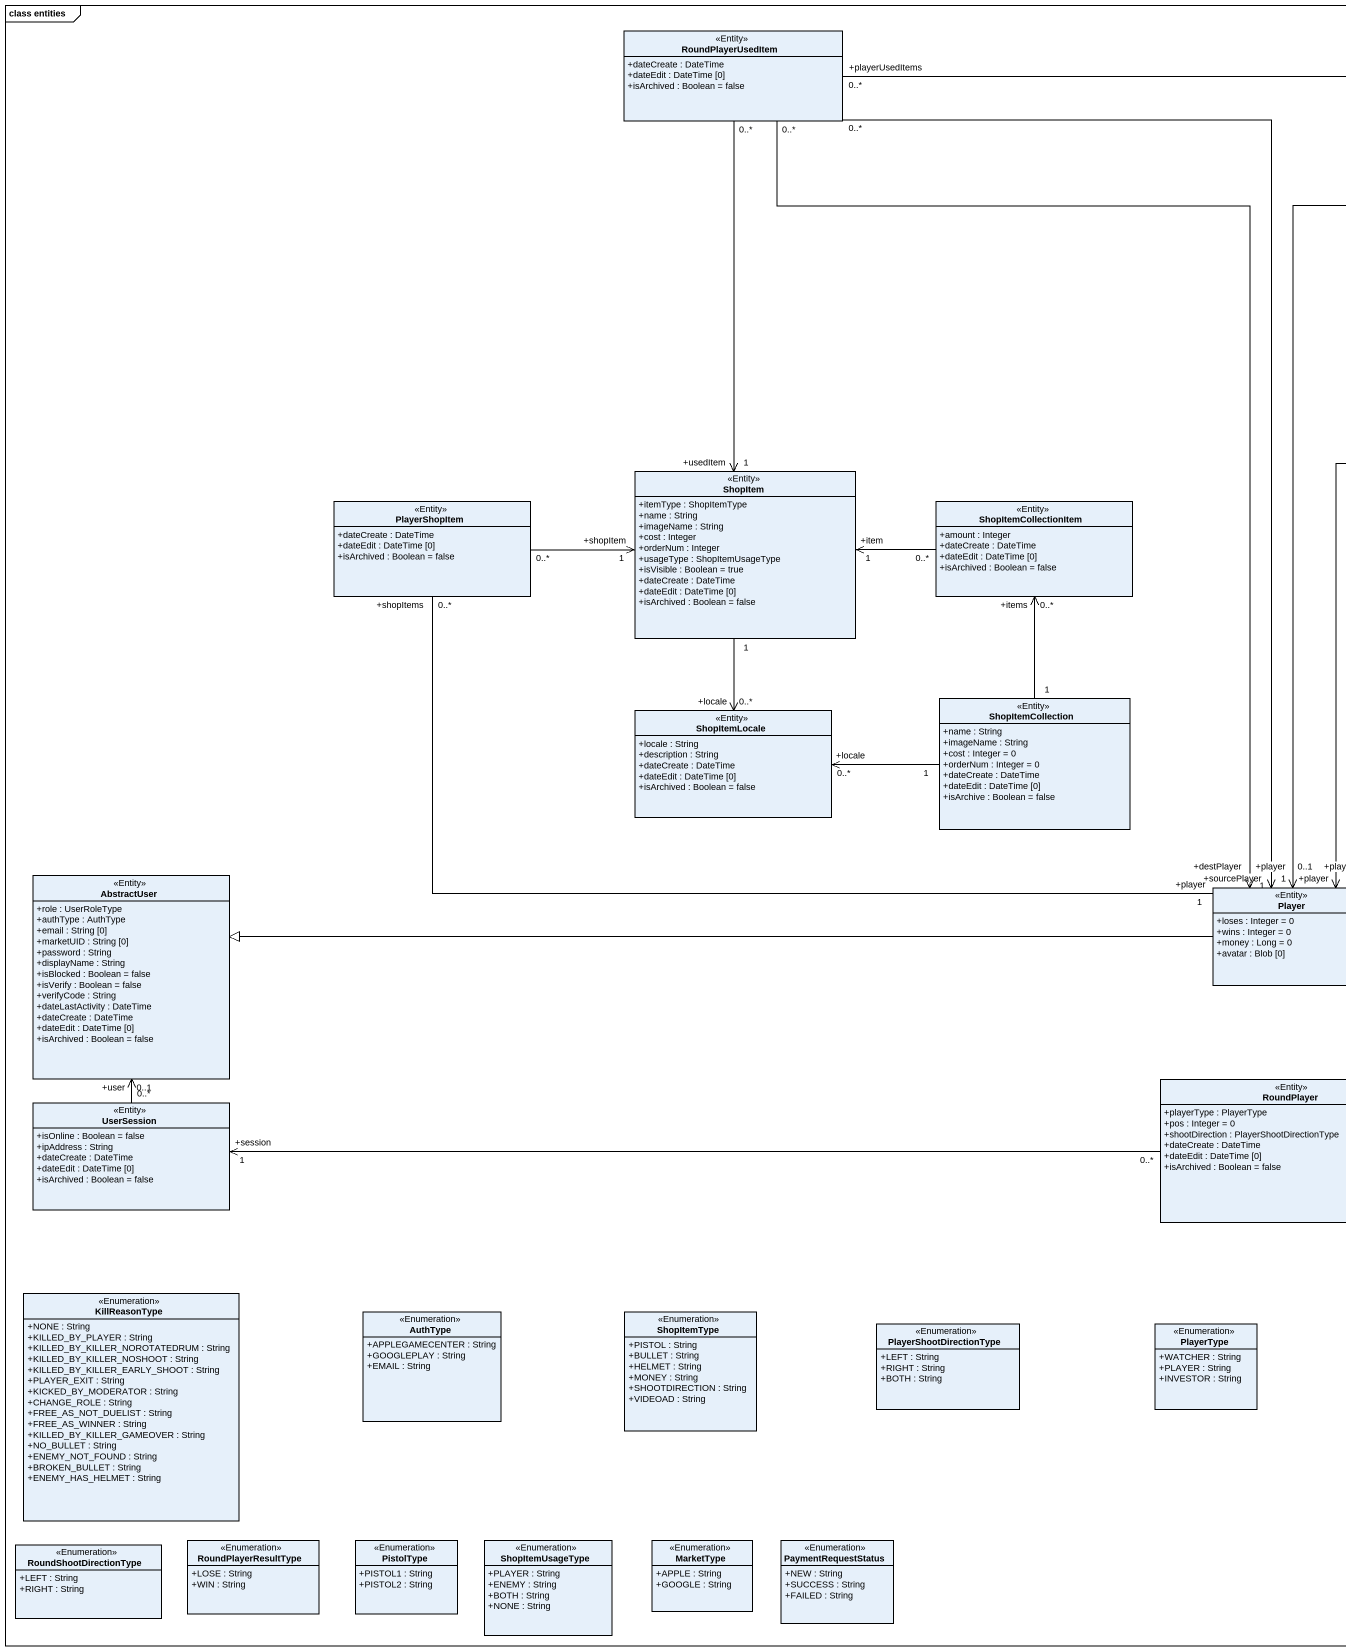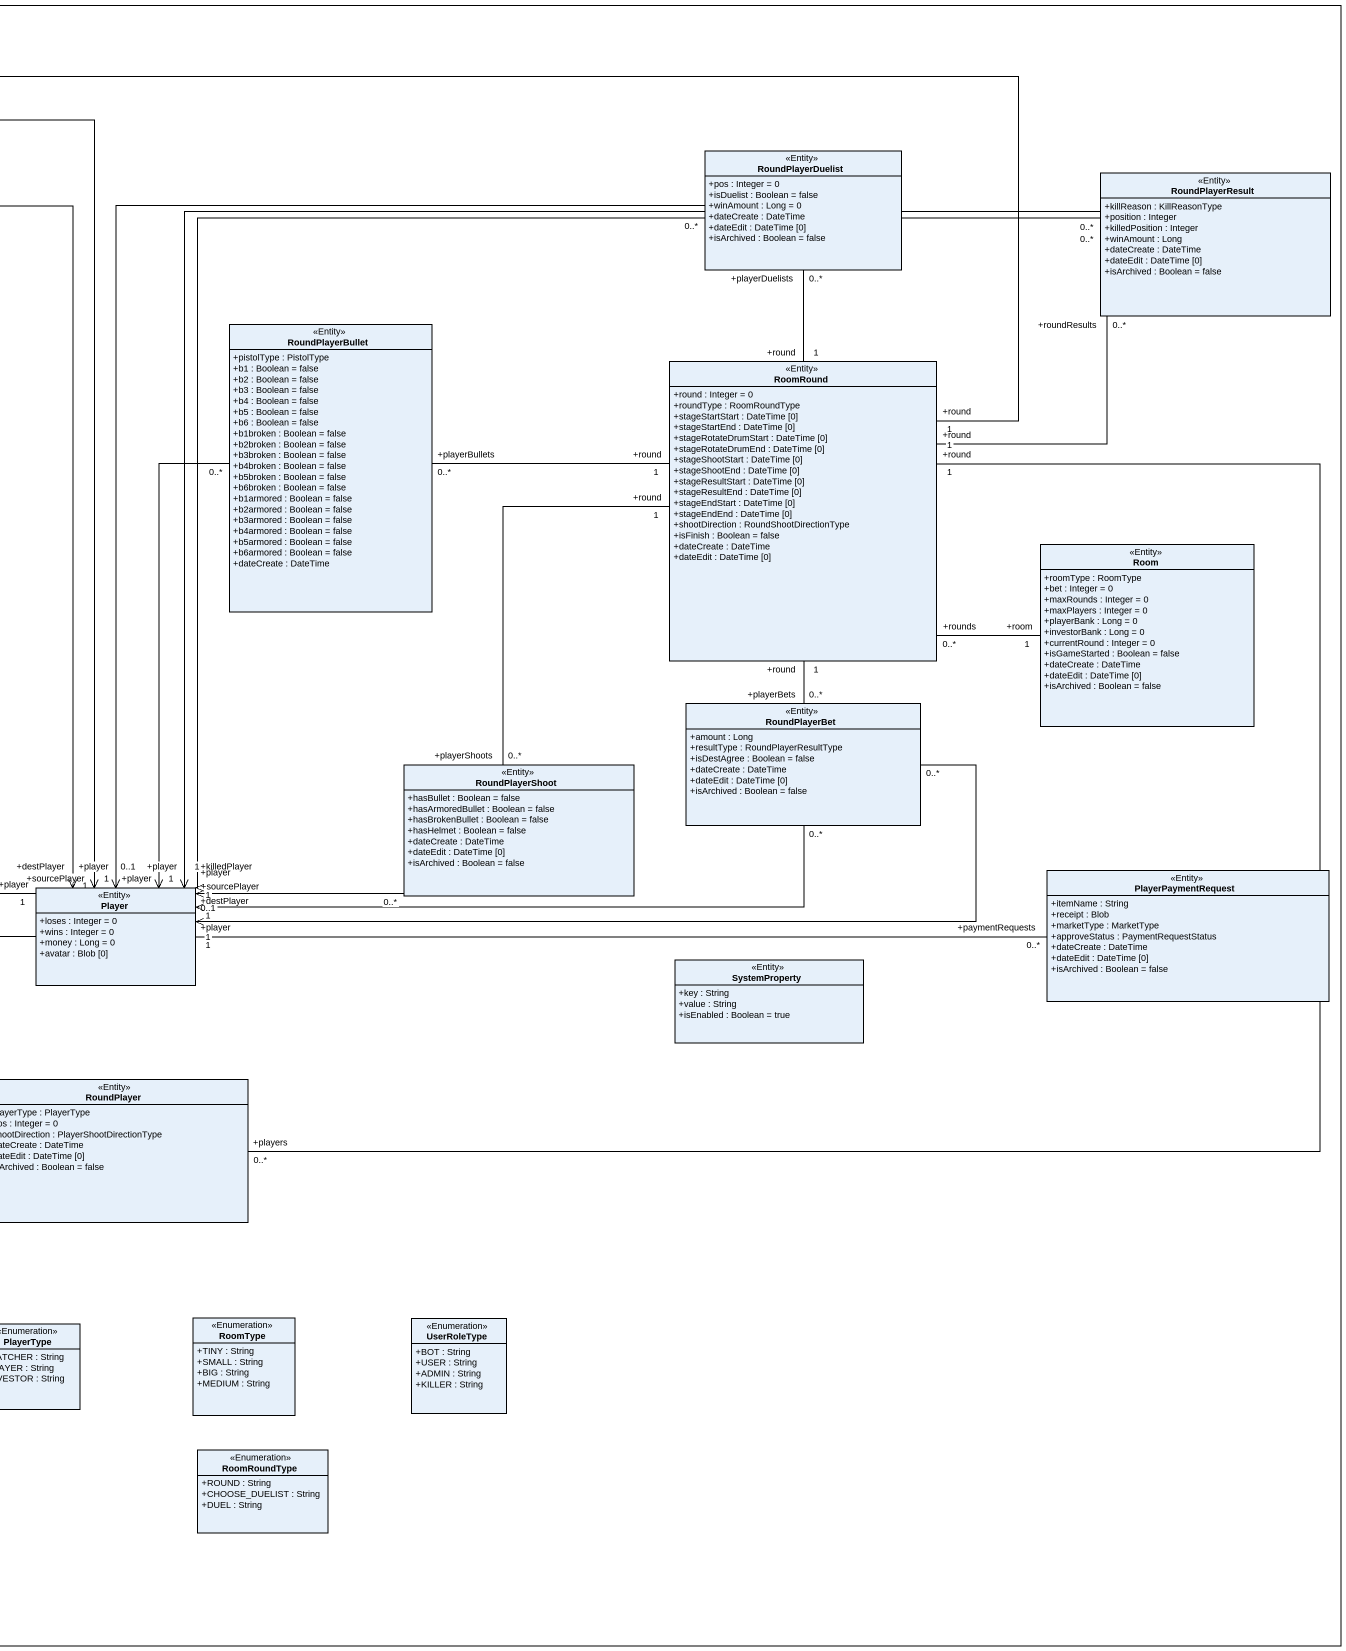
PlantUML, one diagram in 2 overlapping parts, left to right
@startuml
mainframe class entities
hide circle
hide empty members
skinparam classAttributeIconSize 0
class RoundPlayerUsedItem <<Entity>> {
  +dateCreate : DateTime
  +dateEdit : DateTime [0]
  +isArchived : Boolean = false
}
class RoundPlayerDuelist <<Entity>> {
  +pos : Integer = 0
  +isDuelist : Boolean = false
  +winAmount : Long = 0
  +dateCreate : DateTime
  +dateEdit : DateTime [0]
  +isArchived : Boolean = false
}
class RoundPlayerResult <<Entity>> {
  +killReason : KillReasonType
  +position : Integer
  +killedPosition : Integer
  +winAmount : Long
  +dateCreate : DateTime
  +dateEdit : DateTime [0]
  +isArchived : Boolean = false
}
class RoundPlayerBullet <<Entity>> {
  +pistolType : PistolType
  +b1 : Boolean = false
  +b2 : Boolean = false
  +b3 : Boolean = false
  +b4 : Boolean = false
  +b5 : Boolean = false
  +b6 : Boolean = false
  +b1broken : Boolean = false
  +b2broken : Boolean = false
  +b3broken : Boolean = false
  +b4broken : Boolean = false
  +b5broken : Boolean = false
  +b6broken : Boolean = false
  +b1armored : Boolean = false
  +b2armored : Boolean = false
  +b3armored : Boolean = false
  +b4armored : Boolean = false
  +b5armored : Boolean = false
  +b6armored : Boolean = false
  +dateCreate : DateTime
}
class RoomRound <<Entity>> {
  +round : Integer = 0
  +roundType : RoomRoundType
  +stageStartStart : DateTime [0]
  +stageStartEnd : DateTime [0]
  +stageRotateDrumStart : DateTime [0]
  +stageRotateDrumEnd : DateTime [0]
  +stageShootStart : DateTime [0]
  +stageShootEnd : DateTime [0]
  +stageResultStart : DateTime [0]
  +stageResultEnd : DateTime [0]
  +stageEndStart : DateTime [0]
  +stageEndEnd : DateTime [0]
  +shootDirection : RoundShootDirectionType
  +isFinish : Boolean = false
  +dateCreate : DateTime
  +dateEdit : DateTime [0]
}
class ShopItem <<Entity>> {
  +itemType : ShopItemType
  +name : String
  +imageName : String
  +cost : Integer
  +orderNum : Integer
  +usageType : ShopItemUsageType
  +isVisible : Boolean = true
  +dateCreate : DateTime
  +dateEdit : DateTime [0]
  +isArchived : Boolean = false
}
class PlayerShopItem <<Entity>> {
  +dateCreate : DateTime
  +dateEdit : DateTime [0]
  +isArchived : Boolean = false
}
class ShopItemCollectionItem <<Entity>> {
  +amount : Integer
  +dateCreate : DateTime
  +dateEdit : DateTime [0]
  +isArchived : Boolean = false
}
class Room <<Entity>> {
  +roomType : RoomType
  +bet : Integer = 0
  +maxRounds : Integer = 0
  +maxPlayers : Integer = 0
  +playerBank : Long = 0
  +investorBank : Long = 0
  +currentRound : Integer = 0
  +isGameStarted : Boolean = false
  +dateCreate : DateTime
  +dateEdit : DateTime [0]
  +isArchived : Boolean = false
}
class ShopItemCollection <<Entity>> {
  +name : String
  +imageName : String
  +cost : Integer = 0
  +orderNum : Integer = 0
  +dateCreate : DateTime
  +dateEdit : DateTime [0]
  +isArchive : Boolean = false
}
class RoundPlayerBet <<Entity>> {
  +amount : Long
  +resultType : RoundPlayerResultType
  +isDestAgree : Boolean = false
  +dateCreate : DateTime
  +dateEdit : DateTime [0]
  +isArchived : Boolean = false
}
class ShopItemLocale <<Entity>> {
  +locale : String
  +description : String
  +dateCreate : DateTime
  +dateEdit : DateTime [0]
  +isArchived : Boolean = false
}
class RoundPlayerShoot <<Entity>> {
  +hasBullet : Boolean = false
  +hasArmoredBullet : Boolean = false
  +hasBrokenBullet : Boolean = false
  +hasHelmet : Boolean = false
  +dateCreate : DateTime
  +dateEdit : DateTime [0]
  +isArchived : Boolean = false
}
class AbstractUser <<Entity>> {
  +role : UserRoleType
  +authType : AuthType
  +email : String [0]
  +marketUID : String [0]
  +password : String
  +displayName : String
  +isBlocked : Boolean = false
  +isVerify : Boolean = false
  +verifyCode : String
  +dateLastActivity : DateTime
  +dateCreate : DateTime
  +dateEdit : DateTime [0]
  +isArchived : Boolean = false
}
class Player <<Entity>> {
  +loses : Integer = 0
  +wins : Integer = 0
  +money : Long = 0
  +avatar : Blob [0]
}
class PlayerPaymentRequest <<Entity>> {
  +itemName : String
  +receipt : Blob
  +marketType : MarketType
  +approveStatus : PaymentRequestStatus
  +dateCreate : DateTime
  +dateEdit : DateTime [0]
  +isArchived : Boolean = false
}
class SystemProperty <<Entity>> {
  +key : String
  +value : String
  +isEnabled : Boolean = true
}
class RoundPlayer <<Entity>> {
  +playerType : PlayerType
  +pos : Integer = 0
  +shootDirection : PlayerShootDirectionType
  +dateCreate : DateTime
  +dateEdit : DateTime [0]
  +isArchived : Boolean = false
}
class UserSession <<Entity>> {
  +isOnline : Boolean = false
  +ipAddress : String
  +dateCreate : DateTime
  +dateEdit : DateTime [0]
  +isArchived : Boolean = false
}
class KillReasonType <<Enumeration>> {
  +NONE : String
  +KILLED_BY_PLAYER : String
  +KILLED_BY_KILLER_NOROTATEDRUM : String
  +KILLED_BY_KILLER_NOSHOOT : String
  +KILLED_BY_KILLER_EARLY_SHOOT : String
  +PLAYER_EXIT : String
  +KICKED_BY_MODERATOR : String
  +CHANGE_ROLE : String
  +FREE_AS_NOT_DUELIST : String
  +FREE_AS_WINNER : String
  +KILLED_BY_KILLER_GAMEOVER : String
  +NO_BULLET : String
  +ENEMY_NOT_FOUND : String
  +BROKEN_BULLET : String
  +ENEMY_HAS_HELMET : String
}
class AuthType <<Enumeration>> {
  +APPLEGAMECENTER : String
  +GOOGLEPLAY : String
  +EMAIL : String
}
class ShopItemType <<Enumeration>> {
  +PISTOL : String
  +BULLET : String
  +HELMET : String
  +MONEY : String
  +SHOOTDIRECTION : String
  +VIDEOAD : String
}
class PlayerShootDirectionType <<Enumeration>> {
  +LEFT : String
  +RIGHT : String
  +BOTH : String
}
class PlayerType <<Enumeration>> {
  +WATCHER : String
  +PLAYER : String
  +INVESTOR : String
}
class RoomType <<Enumeration>> {
  +TINY : String
  +SMALL : String
  +BIG : String
  +MEDIUM : String
}
class UserRoleType <<Enumeration>> {
  +BOT : String
  +USER : String
  +ADMIN : String
  +KILLER : String
}
class RoomRoundType <<Enumeration>> {
  +ROUND : String
  +CHOOSE_DUELIST : String
  +DUEL : String
}
class RoundShootDirectionType <<Enumeration>> {
  +LEFT : String
  +RIGHT : String
}
class RoundPlayerResultType <<Enumeration>> {
  +LOSE : String
  +WIN : String
}
class PistolType <<Enumeration>> {
  +PISTOL1 : String
  +PISTOL2 : String
}
class ShopItemUsageType <<Enumeration>> {
  +PLAYER : String
  +ENEMY : String
  +BOTH : String
  +NONE : String
}
class MarketType <<Enumeration>> {
  +APPLE : String
  +GOOGLE : String
}
class PaymentRequestStatus <<Enumeration>> {
  +NEW : String
  +SUCCESS : String
  +FAILED : String
}
RoundPlayerUsedItem "0..*" --> "+usedItem\n1" ShopItem
RoundPlayerUsedItem "0..*" --> "+sourcePlayer\n1" Player
RoundPlayerUsedItem "0..*" --> "+destPlayer\n1" Player
RoundPlayerDuelist "0..*" --> "+player\n0..1" Player
RoundPlayerResult "0..*" --> "+player\n1" Player
RoundPlayerResult "0..*" --> "+killedPlayer\n0..1" Player
RoundPlayerBullet "0..*" --> "+player\n1" Player
RoomRound "1\n+round" -left- "+playerUsedItems\n0..*" RoundPlayerUsedItem
RoomRound "1\n+round" -up- "+playerDuelists\n0..*" RoundPlayerDuelist
RoomRound "+round\n1" -up- "+roundResults\n0..*" RoundPlayerResult
RoomRound "1\n+round" -left- "+playerBullets\n0..*" RoundPlayerBullet
RoomRound "1\n+round" -- "+playerBets\n0..*" RoundPlayerBet
RoomRound "1\n+round" -- "+playerShoots\n0..*" RoundPlayerShoot
RoomRound "1\n+round" -- "+players\n0..*" RoundPlayer
ShopItem "1" --> "+locale\n0..*" ShopItemLocale
PlayerShopItem "0..*" -right-> "+shopItem\n1" ShopItem
ShopItemCollectionItem "0..*" -left-> "+item\n1" ShopItem
Room "1\n+room" -left- "+rounds\n0..*" RoomRound
ShopItemCollection "1" -up-> "+items\n0..*" ShopItemCollectionItem
ShopItemCollection "1" -left-> "+locale\n0..*" ShopItemLocale
RoundPlayerBet "0..*" -left-> "+sourcePlayer\n1" Player
RoundPlayerBet "0..*" -left-> "+destPlayer\n1" Player
RoundPlayerShoot "0..*" -left-> "+player\n1" Player
Player "1\n+player" -left- "+shopItems\n0..*" PlayerShopItem
Player -left-|> AbstractUser
Player "1\n+player" -right- "+paymentRequests\n0..*" PlayerPaymentRequest
RoundPlayer "0..*" -left-> "+session\n1" UserSession
UserSession "0..*" -up-> "0..1\n+user" AbstractUser
@enduml
